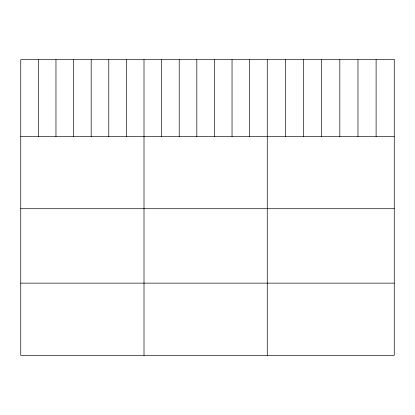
<?xml version="1.0" encoding="UTF-8"?>
<svg xmlns="http://www.w3.org/2000/svg" width="415" height="415" viewBox="0 0 415 415"><rect width="100%" height="100%" fill="white"/><g stroke="black" fill="none" stroke-linecap="round" stroke-linejoin="round"><path stroke-width="0.62" d="M20.75 136.499L394.25 136.499M20.75 208.719L394.25 208.719M20.75 283.129L394.25 283.129M376.109 59.651L376.109 136.499M357.969 59.651L357.969 136.499M339.828 59.651L339.828 136.499M321.682 59.651L321.682 136.499M303.541 59.651L303.541 136.499M285.401 59.651L285.401 136.499M267.26 59.651L267.26 355.349M249.654 59.651L249.654 136.499M232.042 59.651L232.042 136.499M214.436 59.651L214.436 136.499M196.829 59.651L196.829 136.499M179.223 59.651L179.223 136.499M161.611 59.651L161.611 136.499M144.005 59.651L144.005 355.349M126.399 59.651L126.399 136.499M108.787 59.651L108.787 136.499M91.181 59.651L91.181 136.499M73.574 59.651L73.574 136.499M55.968 59.651L55.968 136.499M38.356 59.651L38.356 136.499M394.25 59.651L20.75 59.651L20.75 355.349L394.25 355.349L394.25 59.651"/></g></svg>
